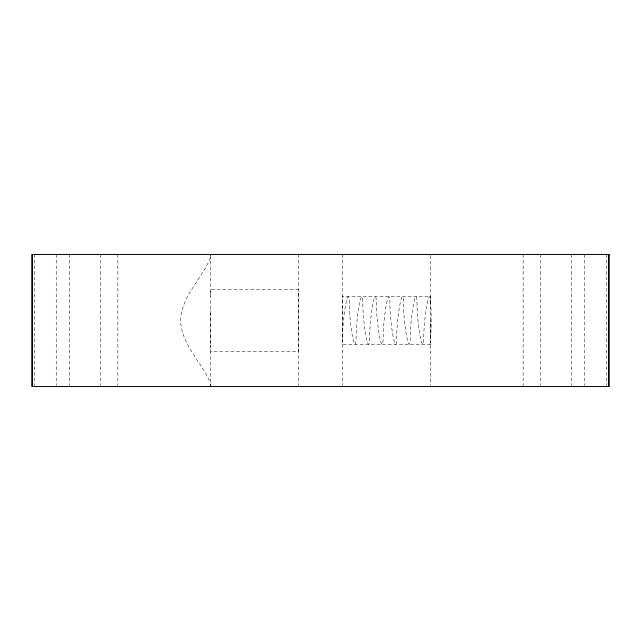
<?xml version="1.0" encoding="UTF-8"?>
<svg xmlns="http://www.w3.org/2000/svg" width="641" height="641" viewBox="0 0 641 641"><rect width="100%" height="100%" fill="white"/><g stroke="black" fill="none" stroke-linecap="round" stroke-linejoin="round"><path stroke-width="0.48" stroke-dasharray="3.21 2.4" d="M210.448 386.531L210.448 384.464L210.448 385.361M210.448 349.81L210.448 349.153M210.448 346.701L210.448 345.435M210.448 344.249L210.448 310.068M210.448 294.307L210.448 289.692L298.49 289.692L298.49 351.316L210.448 351.316L210.448 350.771M430.552 344.57L342.51 344.714L342.51 296.294L430.552 296.438M430.552 344.642L430.552 320.131M430.552 296.294L430.6 303.105A24.174 1.851 90 0 1 430.648 337.35L430.552 338.48M210.448 257.706C201.803 279.172 181.411 296.102 180.602 320.5C181.411 344.906 201.803 361.836 210.448 383.302M606.634 254.469L606.634 385.529M584.768 254.469L584.768 385.529M571.556 254.469L571.604 385.529M540.531 254.469L540.531 385.529M523.144 254.469L523.144 385.529M430.552 255.471L430.552 385.529M342.51 254.469L342.51 385.529M298.49 254.469L298.49 385.529M210.448 255.471L210.448 385.529M117.856 254.469L117.856 385.529M100.469 254.469L100.469 385.529M69.396 254.469L69.444 385.529M56.224 254.469L56.224 385.529M34.358 254.469L34.358 385.529M383.15 337.254A23.933 2.388 -84.2 0 1 386.531 303.618A23.933 2.388 -84.2 0 1 389.912 303.746A23.933 2.388 84.2 0 0 393.31 337.382A23.933 2.388 84.2 0 0 396.691 337.254A23.933 2.388 -84.2 0 1 400.08 303.618A23.933 2.388 -84.2 0 1 403.461 303.746A23.933 2.388 84.2 0 0 406.851 337.382A23.933 2.388 84.2 0 0 410.232 337.254A23.933 2.388 -84.2 0 1 413.621 303.618A23.933 2.388 -84.2 0 1 417.003 303.746A23.933 2.388 84.2 0 0 420.392 337.382A23.933 2.388 84.2 0 0 423.773 337.254A23.933 2.388 -84.2 0 1 427.17 303.618A23.933 2.388 -84.2 0 1 430.552 303.746M342.518 337.254A23.933 2.388 -84.2 0 1 345.9 303.618A23.933 2.388 -84.2 0 1 349.281 303.746A23.933 2.388 84.2 0 0 352.67 337.382A23.933 2.388 84.2 0 0 356.051 337.254A23.933 2.388 -84.2 0 1 359.441 303.618A23.933 2.388 -84.2 0 1 362.822 303.746A23.933 2.388 84.2 0 0 366.219 337.382A23.933 2.388 84.2 0 0 369.601 337.254A23.933 2.388 -84.2 0 1 372.99 303.618A23.933 2.388 -84.2 0 1 376.371 303.746A23.933 2.388 84.2 0 0 379.76 337.382A23.933 2.388 84.2 0 0 383.142 337.254"/><path stroke-width="0.96" d="M608.806 254.469L608.806 386.531M32.194 254.469L32.194 386.531M210.448 386.01L210.448 386.531L210.448 386.01M608.95 254.469L32.05 254.469L32.05 386.531L608.95 386.531L608.95 254.469M210.448 254.99L210.448 254.469L210.448 254.99"/></g></svg>
